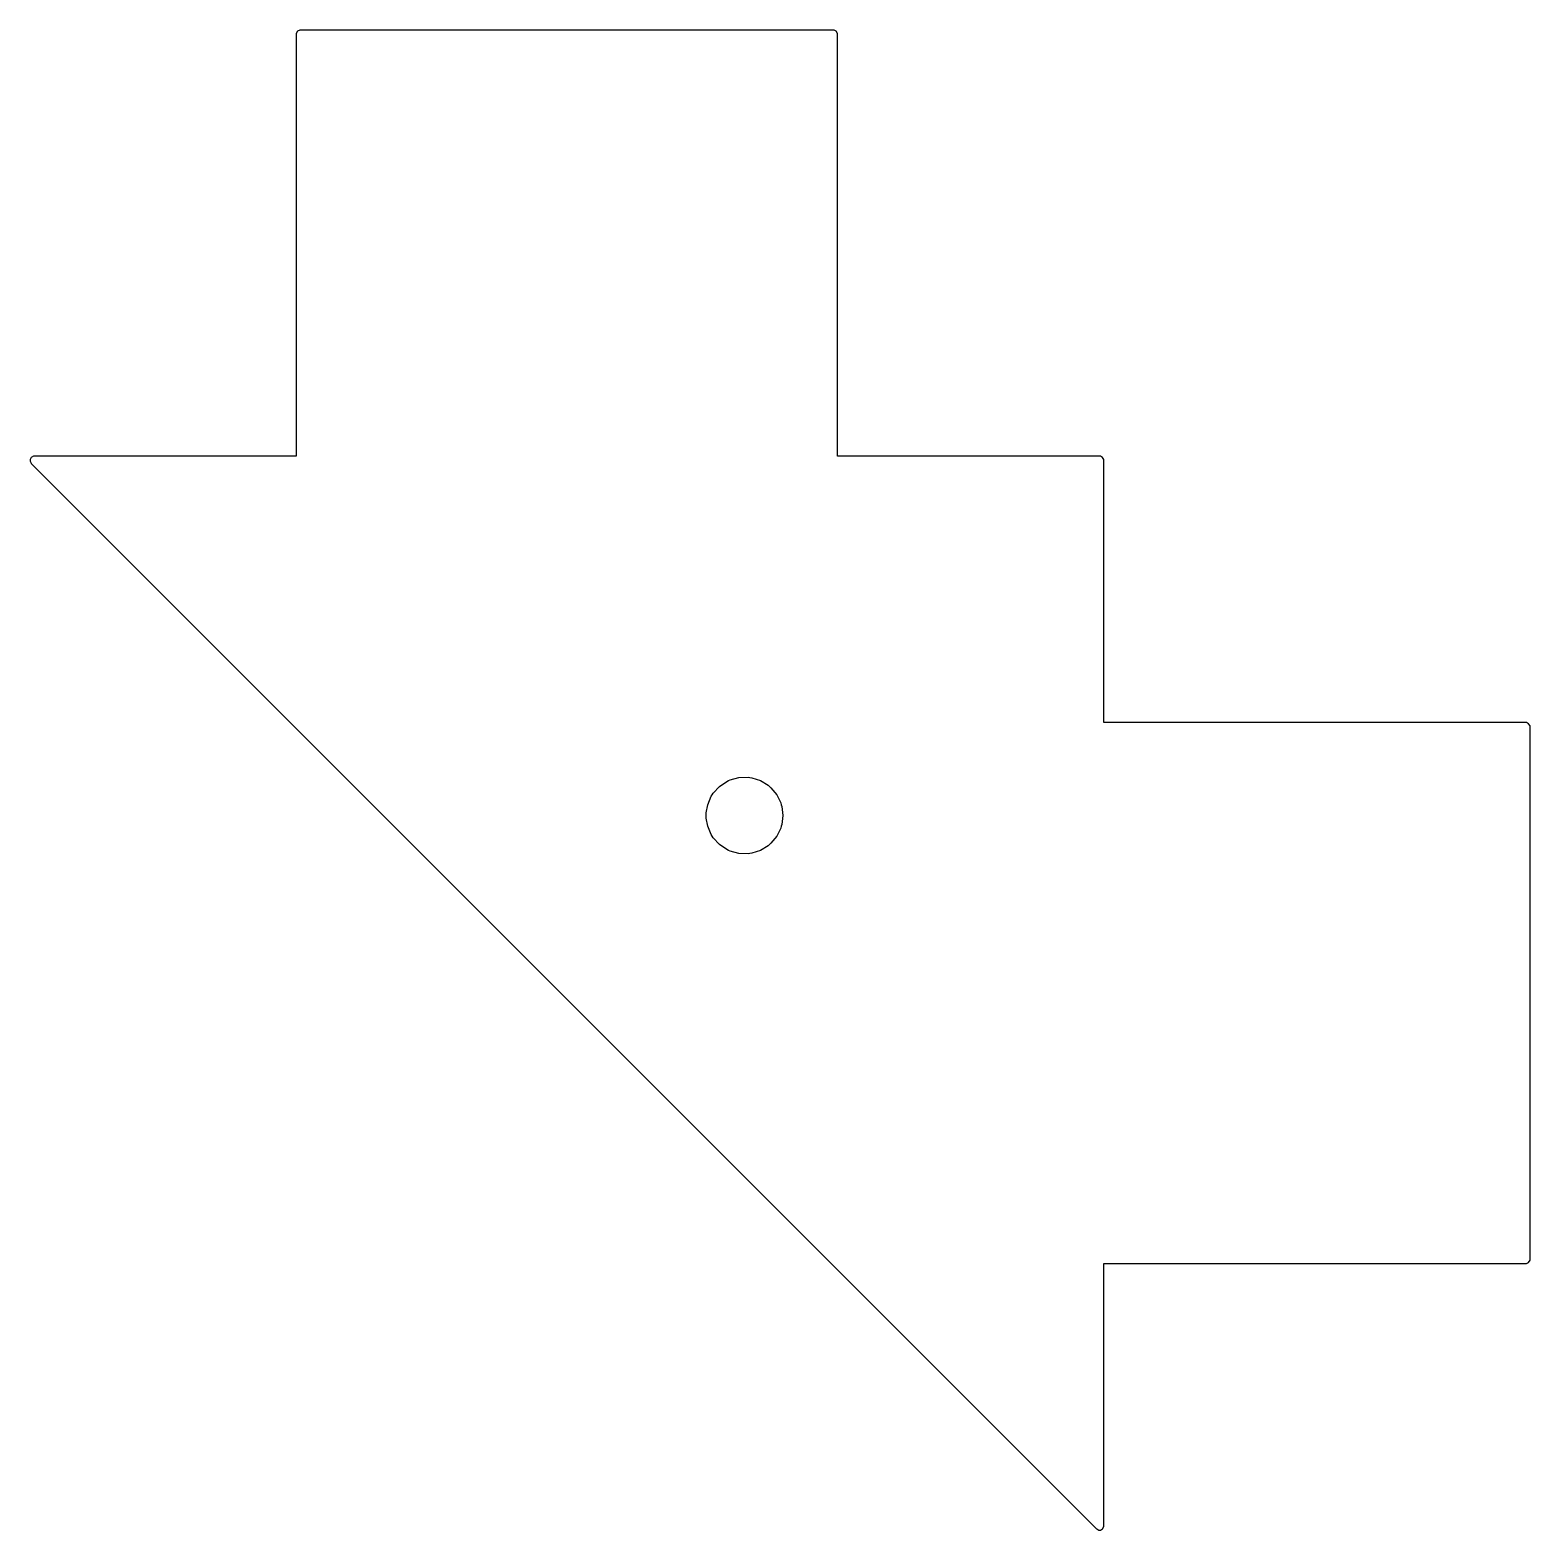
# Model space of a CAD drawing. Header units: millimetres. Extents: x 352.9 to 388.1, y 93.8 to 129.
import ezdxf

# ---------------------------------------------------------------- set-up
doc = ezdxf.new("R2010")
doc.units = ezdxf.units.MM
doc.layers.get('0').update_dxf_attribs({"linetype": 'CONTINUOUS'})

msp = doc.modelspace()

# ---------------------------------------------------------------- linework, layer by layer
for points in [[(352.931, 118.866), (352.934, 118.86), (377.936, 93.86), (377.939, 93.856), (377.988, 93.831), (378.024, 93.831), (378.077, 93.86), (378.105, 93.914), (378.105, 100.081), (388.021, 100.081), (388.074, 100.111), (388.106, 100.165), (388.106, 112.699), (388.074, 112.752), (388.021, 112.78), (378.105, 112.78), (378.105, 118.949), (378.077, 119.002), (378.024, 119.031), (371.854, 119.031), (371.854, 128.949), (371.825, 129.001), (371.773, 129.03), (359.238, 129.03), (359.185, 129.001), (359.154, 128.949), (359.154, 119.031), (352.987, 119.031), (352.934, 119.002), (352.906, 118.949), (352.906, 118.914)], [(370.428, 111.084), (370.524, 110.893), (370.534, 110.851), (370.548, 110.81), (370.573, 110.598), (370.548, 110.385), (370.534, 110.344), (370.524, 110.303), (370.428, 110.111), (370.294, 109.946), (370.263, 109.917), (370.231, 109.889), (370.047, 109.779), (369.843, 109.713), (369.8, 109.706), (369.758, 109.701), (369.543, 109.707), (369.338, 109.761), (369.3, 109.779), (369.261, 109.797), (369.084, 109.918), (368.94, 110.075), (368.915, 110.111), (368.89, 110.148), (368.809, 110.344), (368.77, 110.534), (368.77, 110.661), (368.809, 110.851), (368.89, 111.048), (368.915, 111.084), (368.94, 111.121), (369.084, 111.278), (369.261, 111.398), (369.3, 111.416), (369.338, 111.434), (369.543, 111.489), (369.758, 111.495), (369.8, 111.488), (369.843, 111.482), (370.047, 111.416), (370.231, 111.306), (370.263, 111.277), (370.294, 111.249)]]:
    msp.add_lwpolyline(points, close=True)

doc.saveas('drawing.dxf')
